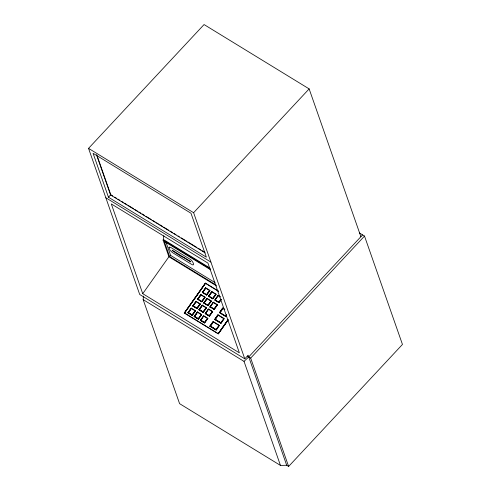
<?xml version="1.0" encoding="UTF-8"?>
<svg xmlns="http://www.w3.org/2000/svg" width="491" height="491" viewBox="0 0 491 491"><rect width="100%" height="100%" fill="white"/><g stroke="black" fill="none" stroke-linecap="round" stroke-linejoin="round"><path stroke-width="0.74" d="M209.927 307.851L209.976 306.807L213.211 302.094L217.513 304.751L214.217 309.404L209.915 306.74L214.217 309.404M359.32 232.894L364.512 236.073L402.46 344.437L288.622 466.45L286.695 465.265L280.465 465.425L179.589 403.657L143.157 299.627L143.415 296.091M216.58 285.94L168.916 256.75L163.055 240.013L163.472 239.559L163.816 235.76M142.74 293.679L111.304 203.925L207.945 263.096L239.375 352.851L142.74 293.679L168.916 256.75M205.434 283.086L184.285 313.068L205.434 283.086L218.569 291.157M205.465 283.338L184.542 312.994L205.465 283.338L218.489 291.335M187.949 312.73L191.245 308.084L195.547 310.742L192.251 315.394L187.949 312.73L192.251 315.394M192.754 305.954L196.05 301.308L200.353 303.966L197.057 308.612L192.754 305.954L197.057 308.612M197.56 299.172L200.856 294.526L205.158 297.19L201.862 301.836L197.56 299.172L201.862 301.836M202.366 292.397L205.661 287.751L209.958 290.408L206.668 295.06L202.366 292.397L206.668 295.06M188.016 312.798L191.245 308.084M192.822 306.022L196.05 301.308M197.621 299.24L200.856 294.526M202.427 292.464L205.661 287.751M188.372 312.614L191.3 308.489L195.123 310.858L192.196 314.989L188.372 312.614L192.196 314.989M193.178 305.838L196.105 301.713L199.929 304.082L197.001 308.207L193.178 305.838L197.001 308.207M197.983 299.062L200.911 294.931L204.735 297.3L201.807 301.431L198.045 299.129L200.911 294.931M202.789 292.28L205.711 288.156L209.534 290.525L206.613 294.649L202.851 292.348L205.711 288.156M188.44 312.681L191.3 308.489M193.245 305.905L196.105 301.713M192.134 314.921L195.123 310.858M196.94 308.139L199.929 304.082M192.19 315.326L195.547 310.742M196.989 308.551L200.353 303.966M201.795 301.769L205.158 297.19M206.601 294.993L209.958 290.408M194.129 316.517L197.425 311.865L201.721 314.528L198.425 319.175L194.129 316.517L198.425 319.175M198.935 309.735L202.231 305.089L206.527 307.747L203.231 312.399L198.935 309.735L203.231 312.399M203.74 302.959L207.036 298.307L211.333 300.971L208.037 305.617L203.74 302.959L208.037 305.617M208.546 296.177L211.836 291.531L216.138 294.195L212.842 298.841L208.546 296.177L212.842 298.841M194.19 316.585L197.425 311.865M198.996 309.803L202.231 305.089M203.802 303.027L207.036 298.307M208.607 296.245L211.836 291.531M194.553 316.4L197.474 312.276L201.298 314.645L198.376 318.769L194.553 316.4L198.376 318.769M199.358 309.618L202.28 305.494L206.103 307.863L203.182 311.988L199.358 309.618L203.182 311.988M204.164 302.843L207.085 298.718L210.909 301.087L207.988 305.212L204.225 302.91L207.085 298.718M208.963 296.067L211.891 291.936L215.715 294.305L212.787 298.436L209.031 296.128L211.891 291.936M194.614 316.468L197.474 312.276M199.42 309.686L202.28 305.494M198.309 318.702L201.298 314.645M203.114 311.926L206.103 307.863M198.364 319.107L201.721 314.528M203.17 312.331L206.527 307.747M207.975 305.549L211.333 300.971M212.781 298.774L216.138 294.195M200.371 320.365L203.599 315.652L207.902 318.309L204.606 322.961L200.303 320.298L204.606 322.961M205.177 313.583L208.405 308.87L212.707 311.533L209.411 316.179L205.177 313.583L209.411 316.179M221.079 299.719L219.023 302.622L214.782 300.032L218.016 295.312L220.502 296.865M200.727 320.181L203.655 316.057L207.478 318.426L204.551 322.55L200.727 320.181L204.551 322.55M205.533 313.405L208.46 309.275L212.284 311.65L209.356 315.774L205.533 313.405L209.356 315.774M210.338 306.623L213.266 302.499L217.09 304.868L214.162 308.992L210.4 306.691L213.266 302.499M218.072 295.723L215.205 299.915L218.072 295.723L220.011 296.938M200.794 320.249L203.655 316.057M205.6 313.473L208.46 309.275M204.489 322.483L207.478 318.426M209.295 315.707L212.284 311.65M220.993 299.203L218.968 302.217L221.054 299.271M204.544 322.894L207.902 318.309M209.35 316.112L212.707 311.533M214.15 309.336L217.513 304.751M219.023 302.622L221.018 299.651M209.866 326.153L213.162 321.501L219.514 325.392L216.285 330.105L209.866 326.153L216.285 330.105M214.671 319.371L217.967 314.725L224.319 318.616L221.085 323.33L214.671 319.371L221.085 323.33M226.652 315.32L225.891 316.554L219.477 312.595L222.767 307.943L224.105 308.79M209.927 326.214L213.162 321.501M214.733 319.438L217.967 314.725M219.538 312.663L222.767 307.943M210.406 326.11L213.333 321.979L219.035 325.502L216.108 329.627L210.406 326.11L216.108 329.627M215.211 319.328L218.139 315.204L223.841 318.727L220.913 322.851L215.211 319.328L220.913 322.851M222.939 308.428L220.078 312.62L222.939 308.428L224.884 309.643M210.473 326.177L213.333 321.979M215.273 319.395L218.139 315.204M216.046 329.559L219.035 325.502M220.852 322.783L223.841 318.727M226.492 314.823L225.719 316.069L226.554 314.891M228.241 319.389L218.243 333.635L227.861 320.064M227.941 320.107L218.28 333.886L228.002 320.169M286.695 465.265L248.158 355.22L244.788 358.829L139.708 294.49L88.54 148.368L204.06 24.55L309.14 88.889L360.897 236.699M108.462 197.216L93.081 153.302L190.987 213.247L206.367 257.167L108.462 197.216L110.776 194.731L97.163 155.856M244.788 358.829L193.614 212.707L309.14 88.889M215.972 284.94L169.573 256.529L170.629 255.4L165.829 241.695M362.585 234.888L248.747 356.902L244.033 361.394L280.465 465.425M288.622 466.45L250.674 358.086L364.512 236.073M88.54 148.368L193.614 212.707M110.776 194.731L112.734 195.934M114.691 197.13L116.649 198.327M117.957 199.131L119.914 200.328M121.872 201.525L123.18 202.329M124.487 203.127L127.095 204.722M128.403 205.52L133.62 208.718M134.927 209.522L137.535 211.118M138.843 211.916L140.8 213.119M142.108 213.916L144.716 215.512M146.023 216.316L151.246 219.514M152.548 220.312L155.162 221.907M156.463 222.711L158.427 223.908M159.728 224.706L162.343 226.308M163.644 227.106L168.867 230.304M170.174 231.101L172.783 232.697M174.09 233.501L176.048 234.698M178.006 235.895L179.313 236.699M181.271 237.896L186.488 241.093M187.795 241.891L196.934 247.489M198.241 248.286L200.85 249.888M202.157 250.686L204.115 251.883M205.207 252.908L110.567 194.958L96.451 154.64M105.835 197.756L210.909 262.096M163.472 239.559L209.835 267.945M163.055 240.013L210.719 269.197M210.67 269.792L164.27 241.382L169.573 256.529M170.629 255.4L215.07 282.613M215.144 299.848L218.968 302.217M218.955 302.554L214.782 300.032M220.017 312.552L225.719 316.069M219.477 312.595L225.891 316.554M184.487 312.933L218.243 333.635M184.223 313.006L218.28 333.886M247.439 356.104L250.674 358.086M143.157 299.627L244.033 361.394M215.715 294.305L212.787 298.436M209.534 290.525L206.613 294.649M217.09 304.868L214.162 308.992M210.909 301.087L207.988 305.212M204.735 297.3L201.807 301.431M168.978 247.255L170.033 250.275L172.28 252.472L191.324 264.207C196.332 267.411 191.981 259.463 189.471 258.904L171.144 247.691L169.659 247.065L168.978 247.255M183.8 257.714L181.247 256.548L172.286 250.668L172.114 250.158L190.526 261.439L190.704 261.942L183.8 257.714"/></g></svg>
